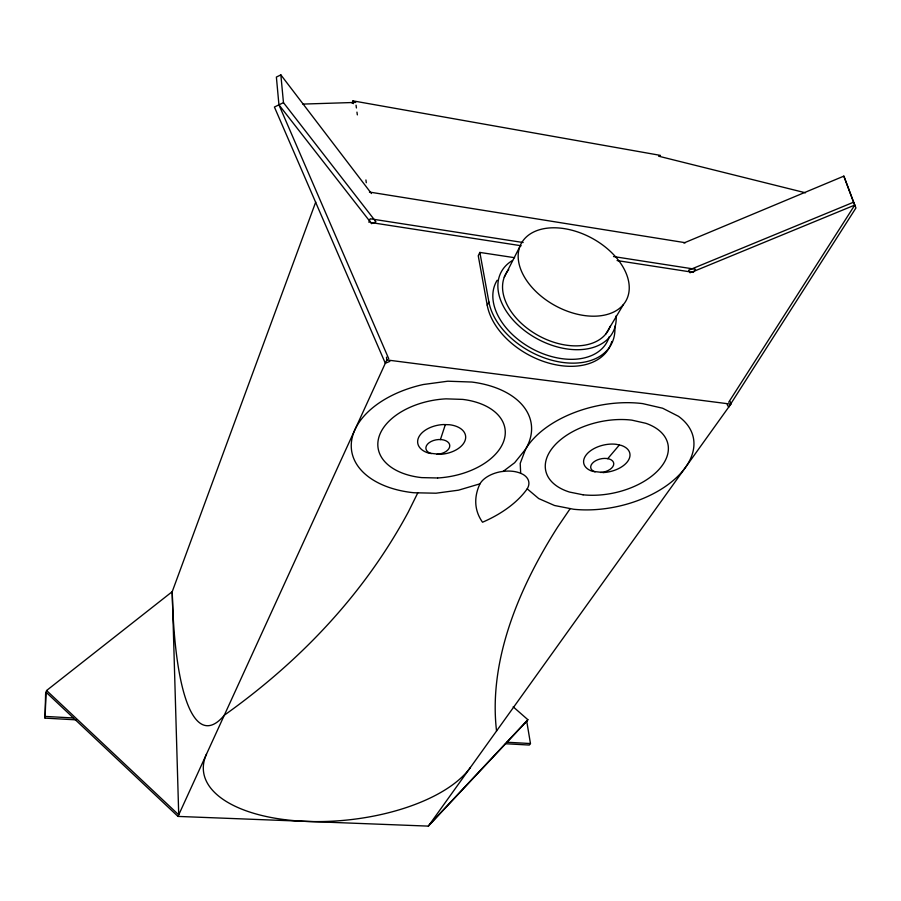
<?xml version="1.0" encoding="UTF-8"?>
<svg xmlns="http://www.w3.org/2000/svg" width="901" height="901" viewBox="0 0 901 901"><rect width="100%" height="100%" fill="white"/><g stroke="black" fill="none" stroke-linecap="round" stroke-linejoin="round"><path stroke-width="1.35" d="M75.932 719.843L45.05 718.131L45.591 693.961L46.582 690.515L172.226 591.664L315.722 202.061M45.05 718.131L46.086 692.238L178.004 816.419L428.369 826.116L526.736 721.228L530.464 743.55L529.326 745.059L505.461 743.73M440.409 439.598L445.353 424.608M352.133 103.176L352.978 100.867L660.478 155.4M368.847 222.22L370.232 218.785L523.154 242.527M178.004 816.419L386.844 359.938L386.484 357.156M514.595 257.697L479.861 252.426L478.251 255.738L487.227 305.248A67.744 44.915 28.6 0 0 548.09 362.9A67.744 44.915 28.6 0 0 611.79 341.524M417.805 492.836L408.266 512.083A2673.627 1190.424 24.7 0 1 224.315 715.203A276.776 56.864 -83.9 0 1 172.226 591.664L178.725 814.853L46.582 690.515M487.227 305.248L488.894 301.959L479.861 252.426M504.267 277.215L519.843 246.637M605.821 334.001L623.458 304.493A59.691 38.416 28.6 0 0 570.232 229.8A59.691 38.416 28.6 0 0 527.445 281.686A59.691 38.416 28.6 0 0 623.458 304.493M694.22 271.359L695.527 269.275L613.513 256.548M728.684 402.263L854.756 205.09L843.854 176.123L683.882 243M570.209 508.592L557.719 526.961A1140.013 447.853 -21.6 0 0 496.552 731.004M428.369 826.116L730.835 404.132L730.069 401.441M525.61 722.76L527.873 719.696L513.165 706.812M607.713 458.699L619.359 445.004M429.428 824.64L527.873 719.696M503.085 471.471L514.64 462.731L525.587 449.216A88.467 51.334 -12.4 0 1 642.672 403.614L662.652 408.232L678.453 416.296A88.467 51.334 -12.4 0 1 674.669 479.242A88.467 51.334 -12.4 0 1 573.61 509.256L554.554 505.506L538.73 498.58L527.209 488.849A25.465 14.754 -9.8 0 0 523.29 474.557C516.059 470.547 507.421 470.457 499.481 471.955A25.465 14.754 -9.8 0 0 479.974 483.814L458.519 490.178L436.016 493.207L413.829 492.746A90.821 55.175 -8.6 0 1 351.379 442.74A90.821 55.175 -8.6 0 1 423.312 384.513L447.842 381.202L471.854 382.047A90.821 55.175 -8.6 0 1 525.587 449.216L520.215 463.362L520.677 473.397M371.449 193.546L280.853 74.884L276.382 77.069L278.938 104.843L388.748 358.778M280.853 74.884L283.466 102.646L274.411 107.028L385.324 363.261L389.863 361.357M372.766 223.245L375.942 221.804L283.466 102.646M843.854 176.123L853.551 202.218L688.634 270.21L690.121 272.857M691.427 272.327L854.756 205.09M302.826 104.088L355.692 102.421M45.546 716.43L73.443 717.984M507.038 742.233L530.464 743.55M386.844 359.938L730.835 404.132M370.232 222.434L521.206 245.759M617.095 260.569L693.567 272.395M369.433 192.059L685.334 242.718M658.586 156.177L805.494 192.803M278.938 104.843L371.696 223.718M727.175 404.617L728.672 407.139L855.95 207.94L853.551 202.218M356.053 105.192L356.413 107.962M356.965 112.118L357.337 114.889M365.919 179.963L366.29 182.734M352.978 100.867L353.35 103.638M470.423 767.461A138.078 63.487 -5.9 0 1 303.018 821.25A138.078 63.487 -5.9 0 1 206.509 754.114M600.573 472.484A11.724 6.769 -12.2 0 0 612.826 466.662A11.724 6.769 -12.2 0 0 609.391 459.048L606.79 458.496A11.724 6.769 -12.2 0 0 592.295 463.362A11.724 6.769 -12.2 0 0 595.111 471.876M610.146 326.32A58.52 38.461 28.6 0 1 537.908 335.33A58.52 38.461 28.6 0 1 508.738 269.636M437.075 454.284A12.028 7.264 -8.5 0 0 449.554 447.234A12.028 7.264 -8.5 0 0 441.67 439.632L438.596 439.542A12.028 7.264 -8.5 0 0 426.5 445.646A12.028 7.264 -8.5 0 0 431.241 453.642M609.234 336.692A63.036 41.705 28.6 0 1 534.462 349.96A63.036 41.705 28.6 0 1 497.183 280.245M616.115 315.868A63.442 41.694 28.6 0 1 537.829 339.159A63.442 41.694 28.6 0 1 512.478 260.502M614.809 326.207A67.89 44.915 28.6 0 1 558.147 361.695A67.89 44.915 28.6 0 1 488.894 301.959M527.209 488.849A107.782 63.802 -8.2 0 1 482.542 522.231A105.124 59.86 -11.5 0 1 479.974 483.814M437.627 477.98L421.758 477.62A64.185 38.98 -8.6 0 1 378.994 436.839A64.185 38.98 -8.6 0 1 445.984 398.85L462.754 399.402A64.185 38.98 -8.6 0 1 504.008 440.33A64.185 38.98 -8.6 0 1 437.627 477.98M603.467 472.552L592.52 471.336A23.572 13.661 -12.4 0 1 586.855 454.104A23.572 13.661 -12.4 0 1 616.081 444.283L621.318 445.421A23.572 13.661 -12.4 0 1 628.076 460.816A23.572 13.661 -12.4 0 1 603.467 472.552M440.116 454.363L428.448 453.068A24.203 14.686 -8.6 0 1 418.886 436.895A24.203 14.686 -8.6 0 1 443.269 424.551L449.486 424.731A24.203 14.686 -8.6 0 1 465.209 440.139A24.203 14.686 -8.6 0 1 440.116 454.363M583.071 494.795L569.5 492.059A62.529 36.265 -12.4 0 1 553.867 446.232A62.529 36.265 -12.4 0 1 631.871 420.148L645.893 423.312A62.529 36.265 -12.4 0 1 659.566 468.802A62.529 36.265 -12.4 0 1 583.071 494.795"/></g></svg>
